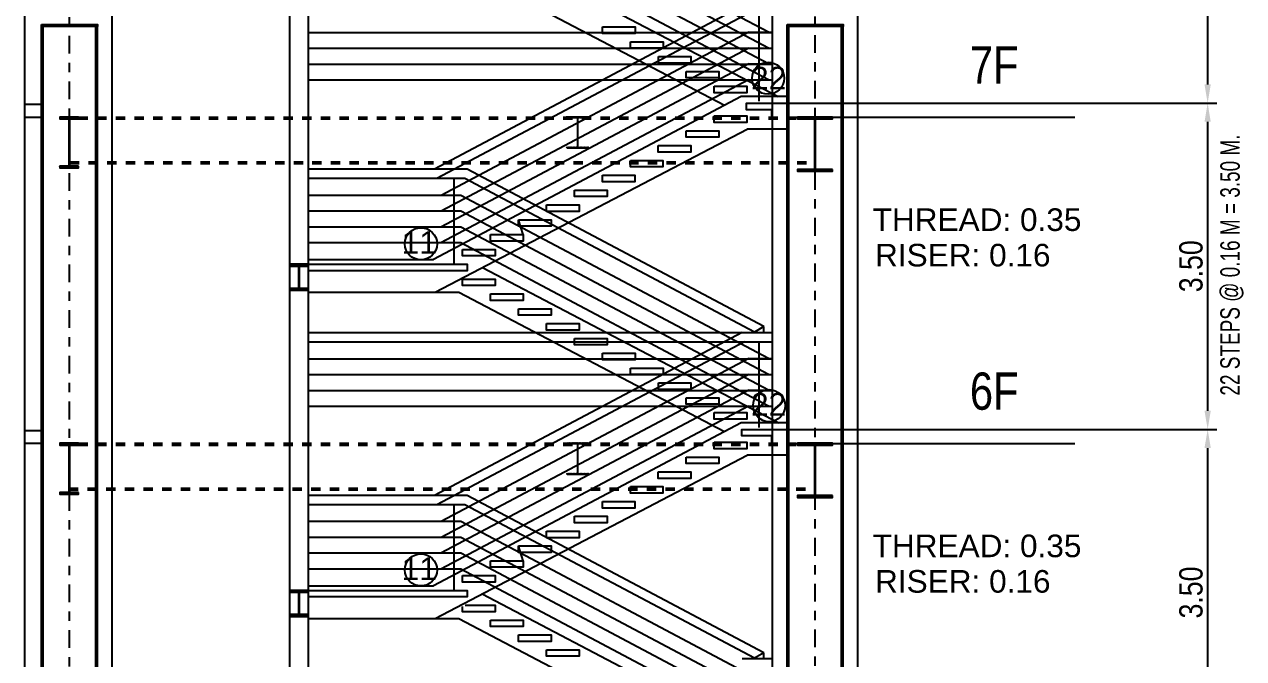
# Model space of a CAD drawing. Header units: millimetres. Extents: x 2148 to 2681, y 758 to 986.
# Drawn here: x 2503.75 to 2516.83, y 871.78 to 878.59 of the extents above; entities that cross this region are included whole.
import ezdxf

# ---------------------------------------------------------------- set-up
doc = ezdxf.new("R2010")
doc.units = ezdxf.units.MM
doc.linetypes.add('$0$HIDDEN', pattern=[0.375, 0.25, -0.125])
doc.linetypes.add('CENTER2', pattern=[28.575, 19.05, -3.175, 3.175, -3.175])
for name, color, linetype in [('0.2', 10, 'Continuous'), ('4CO', 4, 'Continuous'), ('D', 1, 'Continuous'), ('HATCH', 8, 'Continuous'), ('TLBLK', 7, 'Continuous')]:
    doc.layers.add(name, color=color, linetype=linetype)
doc.styles.add('ARIALNW', font='ARIALN.TTF')
doc.styles.get("Standard").update_dxf_attribs({"font": 'arial.ttf'})
doc.styles.add('SWISS', font='swissl.ttf')
doc.dimstyles.new('DIM 100', dxfattribs={"dimtxt": 0.2, "dimasz": 0.2, "dimexe": 0.1, "dimexo": 0, "dimgap": 0.05, "dimtad": 1, "dimzin": 0, "dimdsep": 46, "dimtxsty": 'ARIALNW', "dimcen": 0.09, "dimclrd": 6, "dimclre": 6, "dimclrt": 13, "dimadec": 0, "dimazin": 0, "dimtfac": 1, "dimtofl": 0, "dimtmove": 2, "dimatfit": 3, "dimfxl": 1, "dimtolj": 1, "dimtzin": 0, "dimarcsym": 0})

# ---------------------------------------------------------------- blocks, each defined once
blk = doc.blocks.new('*D2808')
at = {"color": 6, "lineweight": -2, "ltscale": 0.05, "transparency": 16777216}
for p, q in [((2515.015, 874.244), (2516.54, 874.244)), ((2516.44, 870.944), (2516.44, 874.044)), ((2515.015, 870.744), (2516.54, 870.744))]:
    blk.add_line(p, q, dxfattribs=at)
at = {"color": 6, "ltscale": 0.05, "transparency": 16777216}
for points in [[(2516.406, 874.044), (2516.473, 874.044), (2516.44, 874.244)], [(2516.406, 870.944), (2516.473, 870.944), (2516.44, 870.744)]]:
    blk.add_solid(points, dxfattribs=at)
at = {"layer": 'Defpoints', "color": 0, "ltscale": 0.05, "transparency": 16777216}
for p in [(2515.015, 874.244, 0), (2516.44, 874.244), (2515.015, 870.744, 0)]:
    blk.add_point(p, dxfattribs=at)
at = {"color": 13, "ltscale": 0.05, "transparency": 16777216, "insert": (2516.262, 872.494), "char_height": 0.25, "attachment_point": 5, "rotation": 90, "style": 'ARIALNW'}
blk.add_mtext('\\A1;3.50', dxfattribs=at)
blk = doc.blocks.new('*D2809')
at = {"color": 6, "lineweight": -2, "ltscale": 0.05, "transparency": 16777216}
for p, q in [((2515.015, 877.744), (2516.54, 877.744)), ((2516.44, 874.444), (2516.44, 877.544)), ((2515.015, 874.244), (2516.54, 874.244))]:
    blk.add_line(p, q, dxfattribs=at)
at = {"color": 6, "ltscale": 0.05, "transparency": 16777216}
for points in [[(2516.406, 877.544), (2516.473, 877.544), (2516.44, 877.744)], [(2516.406, 874.444), (2516.473, 874.444), (2516.44, 874.244)]]:
    blk.add_solid(points, dxfattribs=at)
at = {"layer": 'Defpoints', "color": 0, "ltscale": 0.05, "transparency": 16777216}
for p in [(2515.015, 877.744, 0), (2516.44, 877.744), (2515.015, 874.244, 0)]:
    blk.add_point(p, dxfattribs=at)
at = {"color": 13, "ltscale": 0.05, "transparency": 16777216, "insert": (2516.262, 875.994), "char_height": 0.25, "attachment_point": 5, "rotation": 90, "style": 'ARIALNW'}
blk.add_mtext('\\A1;3.50', dxfattribs=at)
blk = doc.blocks.new('*D2810')
at = {"color": 6, "lineweight": -2, "ltscale": 0.05, "transparency": 16777216}
for p, q in [((2515.015, 881.244), (2516.54, 881.244)), ((2516.44, 877.944), (2516.44, 881.044)), ((2515.015, 877.744), (2516.54, 877.744))]:
    blk.add_line(p, q, dxfattribs=at)
at = {"color": 6, "ltscale": 0.05, "transparency": 16777216}
for points in [[(2516.406, 881.044), (2516.473, 881.044), (2516.44, 881.244)], [(2516.406, 877.944), (2516.473, 877.944), (2516.44, 877.744)]]:
    blk.add_solid(points, dxfattribs=at)
at = {"layer": 'Defpoints', "color": 0, "ltscale": 0.05, "transparency": 16777216}
for p in [(2515.015, 881.244, 0), (2516.44, 881.244), (2515.015, 877.744, 0)]:
    blk.add_point(p, dxfattribs=at)
at = {"color": 13, "ltscale": 0.05, "transparency": 16777216, "insert": (2516.262, 879.494), "char_height": 0.25, "attachment_point": 5, "rotation": 90, "style": 'ARIALNW'}
blk.add_mtext('\\A1;3.50', dxfattribs=at)

msp = doc.modelspace()

# ---------------------------------------------------------------- hatches: boundary and pattern name
at = {"layer": 'HATCH', "ltscale": 0.5}
h = msp.add_hatch(dxfattribs=at)
h.set_pattern_fill('ANSI31', color=256, scale=0.018605, style=0)
h.set_pattern_definition([(45, (150865.017345, 5991.2887994), (-0.00164446852256, 0.00164446852256), [])])
edge = h.paths.add_edge_path()
edge.add_line((2504.3277581, 877.067447), (2504.2433774, 877.067447))
edge.add_arc((2504.2433774, 877.0747025), 0.0072555, 174.09726711, 269.99999997, ccw=False)
edge.add_line((2504.2361604, 877.0754486), (2504.2361604, 877.567901))
edge.add_arc((2504.2433774, 877.5686471), 0.0072555, 89.63455464, 185.90273283, ccw=False)
edge.add_line((2504.2434237, 877.5759024), (2504.3277581, 877.5759024))
edge.add_line((2504.3277581, 877.5759024), (2504.3277581, 877.5945075))
edge.add_line((2504.3277581, 877.5945075), (2504.1277581, 877.5945075))
edge.add_line((2504.1277581, 877.5945075), (2504.1277581, 877.5759024))
edge.add_line((2504.1277581, 877.5759024), (2504.217726, 877.5759024))
edge.add_arc((2504.2177723, 877.5686471), 0.0072555, -4.29209345, 90.36544517, ccw=False)
edge.add_line((2504.2250074, 877.5681041), (2504.2250074, 877.0752455))
edge.add_arc((2504.2177723, 877.0747025), 0.0072555, -89.99999978, 4.2920935, ccw=False)
edge.add_line((2504.2177723, 877.067447), (2504.1277581, 877.067447))
edge.add_line((2504.1277581, 877.067447), (2504.1277581, 877.048842))
edge.add_line((2504.1277581, 877.048842), (2504.3277581, 877.048842))
edge.add_line((2504.3277581, 877.048842), (2504.3277581, 877.067447))
h = msp.add_hatch(dxfattribs=at)
h.set_pattern_fill('ANSI31', color=256, scale=0.011907, style=0)
h.set_pattern_definition([(45, (97460.5884357, 4150.3638543), (-0.001052459854438, 0.001052459854438), [])])
edge = h.paths.add_edge_path()
edge.add_line((2509.8053905, 877.2720588), (2509.6930965, 877.2720588))
edge.add_arc((2509.6930965, 877.2767023), 0.0046435, 174.09726711, 270, ccw=False)
edge.add_line((2509.6884776, 877.2771798), (2509.6884776, 877.5824793))
edge.add_arc((2509.6930965, 877.5829569), 0.0046435, 89.63455476, 185.90273274, ccw=False)
edge.add_line((2509.6931261, 877.5876003), (2509.8053905, 877.5876003))
edge.add_line((2509.8053905, 877.5876003), (2509.8053905, 877.5995075))
edge.add_line((2509.8053905, 877.5995075), (2509.5647418, 877.5995075))
edge.add_line((2509.5647418, 877.5995075), (2509.5647418, 877.5876003))
edge.add_line((2509.5647418, 877.5876003), (2509.6766796, 877.5876003))
edge.add_arc((2509.6767092, 877.5829569), 0.0046435, -4.29209344, 90.36544489, ccw=False)
edge.add_line((2509.6813397, 877.5826093), (2509.6813397, 877.2770498))
edge.add_arc((2509.6767092, 877.2767023), 0.0046435, -89.99999964, 4.29209359, ccw=False)
edge.add_line((2509.6767092, 877.2720588), (2509.5647418, 877.2720588))
edge.add_line((2509.5647418, 877.2720588), (2509.5647418, 877.2601516))
edge.add_line((2509.5647418, 877.2601516), (2509.8053905, 877.2601516))
edge.add_line((2509.8053905, 877.2601516), (2509.8053905, 877.2720588))
h = msp.add_hatch(dxfattribs=at)
h.set_pattern_fill('ANSI31', color=256, scale=0.018605, style=0)
h.set_pattern_definition([(45, (150873.0159886, 5991.2887994), (-0.00164446852256, 0.00164446852256), [])])
edge = h.paths.add_edge_path()
edge.add_line((2512.4174804, 877.0328689), (2512.2420211, 877.0328689))
edge.add_arc((2512.2420211, 877.0401244), 0.0072555, 174.09726711, 269.99999997, ccw=False)
edge.add_line((2512.2348041, 877.0408706), (2512.2348041, 877.567901))
edge.add_arc((2512.2420211, 877.5686471), 0.0072555, 89.63455464, 185.90273283, ccw=False)
edge.add_line((2512.2420673, 877.5759024), (2512.4174804, 877.5759024))
edge.add_line((2512.4174804, 877.5759024), (2512.4174804, 877.5945075))
edge.add_line((2512.4174804, 877.5945075), (2512.0414669, 877.5945075))
edge.add_line((2512.0414669, 877.5945075), (2512.0414669, 877.5759024))
edge.add_line((2512.0414669, 877.5759024), (2512.2163696, 877.5759024))
edge.add_arc((2512.2164159, 877.5686471), 0.0072555, -4.29209345, 90.36544517, ccw=False)
edge.add_line((2512.223651, 877.5681041), (2512.223651, 877.0406674))
edge.add_arc((2512.2164159, 877.0401244), 0.0072555, -89.99999978, 4.2920935, ccw=False)
edge.add_line((2512.2164159, 877.0328689), (2512.0414669, 877.0328689))
edge.add_line((2512.0414669, 877.0328689), (2512.0414669, 877.0142639))
edge.add_line((2512.0414669, 877.0142639), (2512.4174804, 877.0142639))
edge.add_line((2512.4174804, 877.0142639), (2512.4174804, 877.0328689))
h = msp.add_hatch(dxfattribs=at)
h.set_pattern_fill('ANSI31', color=256, scale=0.018605, style=0)
h.set_pattern_definition([(45, (160478.5269366, 5222.5290563), (-0.00164446852256, 0.00164446852256), [])])
h.paths.add_polyline_path([(2506.595431, 876.0156536), (2506.595431, 875.9958559), (2506.684538, 875.9958559, -0.438228156), (2506.6883725, 875.9917491), (2506.6883725, 875.760322, -0.4363286699), (2506.6845624, 875.7562152), (2506.595431, 875.7562152), (2506.595431, 875.7364175), (2506.7934467, 875.7364175), (2506.7934467, 875.7562152), (2506.7040465, 875.7562152, -0.4447202519), (2506.7002459, 875.760429), (2506.7002459, 875.9916421, -0.4466315263), (2506.7040709, 875.9958559), (2506.7934467, 875.9958559), (2506.7934467, 876.0156536)])
h = msp.add_hatch(dxfattribs=at)
h.set_pattern_fill('ANSI31', color=256, scale=0.018605, style=0)
h.set_pattern_definition([(45, (150865.017345, 5987.7887994), (-0.00164446852256, 0.00164446852256), [])])
edge = h.paths.add_edge_path()
edge.add_line((2504.3277581, 873.567447), (2504.2433774, 873.567447))
edge.add_arc((2504.2433774, 873.5747025), 0.0072555, 174.09726711, 269.99999997, ccw=False)
edge.add_line((2504.2361604, 873.5754486), (2504.2361604, 874.067901))
edge.add_arc((2504.2433774, 874.0686471), 0.0072555, 89.63455464, 185.90273283, ccw=False)
edge.add_line((2504.2434237, 874.0759024), (2504.3277581, 874.0759024))
edge.add_line((2504.3277581, 874.0759024), (2504.3277581, 874.0945075))
edge.add_line((2504.3277581, 874.0945075), (2504.1277581, 874.0945075))
edge.add_line((2504.1277581, 874.0945075), (2504.1277581, 874.0759024))
edge.add_line((2504.1277581, 874.0759024), (2504.217726, 874.0759024))
edge.add_arc((2504.2177723, 874.0686471), 0.0072555, -4.29209345, 90.36544517, ccw=False)
edge.add_line((2504.2250074, 874.0681041), (2504.2250074, 873.5752455))
edge.add_arc((2504.2177723, 873.5747025), 0.0072555, -89.99999978, 4.2920935, ccw=False)
edge.add_line((2504.2177723, 873.567447), (2504.1277581, 873.567447))
edge.add_line((2504.1277581, 873.567447), (2504.1277581, 873.548842))
edge.add_line((2504.1277581, 873.548842), (2504.3277581, 873.548842))
edge.add_line((2504.3277581, 873.548842), (2504.3277581, 873.567447))
h = msp.add_hatch(dxfattribs=at)
h.set_pattern_fill('ANSI31', color=256, scale=0.011907, style=0)
h.set_pattern_definition([(45, (97460.5884357, 4146.8638543), (-0.001052459854438, 0.001052459854438), [])])
edge = h.paths.add_edge_path()
edge.add_line((2509.8053905, 873.7720588), (2509.6930965, 873.7720588))
edge.add_arc((2509.6930965, 873.7767023), 0.0046435, 174.09726711, 270, ccw=False)
edge.add_line((2509.6884776, 873.7771798), (2509.6884776, 874.0824793))
edge.add_arc((2509.6930965, 874.0829569), 0.0046435, 89.63455476, 185.90273274, ccw=False)
edge.add_line((2509.6931261, 874.0876003), (2509.8053905, 874.0876003))
edge.add_line((2509.8053905, 874.0876003), (2509.8053905, 874.0995075))
edge.add_line((2509.8053905, 874.0995075), (2509.5647418, 874.0995075))
edge.add_line((2509.5647418, 874.0995075), (2509.5647418, 874.0876003))
edge.add_line((2509.5647418, 874.0876003), (2509.6766796, 874.0876003))
edge.add_arc((2509.6767092, 874.0829569), 0.0046435, -4.29209344, 90.36544489, ccw=False)
edge.add_line((2509.6813397, 874.0826093), (2509.6813397, 873.7770498))
edge.add_arc((2509.6767092, 873.7767023), 0.0046435, -89.99999964, 4.29209359, ccw=False)
edge.add_line((2509.6767092, 873.7720588), (2509.5647418, 873.7720588))
edge.add_line((2509.5647418, 873.7720588), (2509.5647418, 873.7601516))
edge.add_line((2509.5647418, 873.7601516), (2509.8053905, 873.7601516))
edge.add_line((2509.8053905, 873.7601516), (2509.8053905, 873.7720588))
h = msp.add_hatch(dxfattribs=at)
h.set_pattern_fill('ANSI31', color=256, scale=0.018605, style=0)
h.set_pattern_definition([(45, (150873.0159886, 5987.7887994), (-0.00164446852256, 0.00164446852256), [])])
edge = h.paths.add_edge_path()
edge.add_line((2512.4174804, 873.5328689), (2512.2420211, 873.5328689))
edge.add_arc((2512.2420211, 873.5401244), 0.0072555, 174.09726711, 269.99999997, ccw=False)
edge.add_line((2512.2348041, 873.5408706), (2512.2348041, 874.067901))
edge.add_arc((2512.2420211, 874.0686471), 0.0072555, 89.63455464, 185.90273283, ccw=False)
edge.add_line((2512.2420673, 874.0759024), (2512.4174804, 874.0759024))
edge.add_line((2512.4174804, 874.0759024), (2512.4174804, 874.0945075))
edge.add_line((2512.4174804, 874.0945075), (2512.0414669, 874.0945075))
edge.add_line((2512.0414669, 874.0945075), (2512.0414669, 874.0759024))
edge.add_line((2512.0414669, 874.0759024), (2512.2163696, 874.0759024))
edge.add_arc((2512.2164159, 874.0686471), 0.0072555, -4.29209345, 90.36544517, ccw=False)
edge.add_line((2512.223651, 874.0681041), (2512.223651, 873.5406674))
edge.add_arc((2512.2164159, 873.5401244), 0.0072555, -89.99999978, 4.2920935, ccw=False)
edge.add_line((2512.2164159, 873.5328689), (2512.0414669, 873.5328689))
edge.add_line((2512.0414669, 873.5328689), (2512.0414669, 873.5142639))
edge.add_line((2512.0414669, 873.5142639), (2512.4174804, 873.5142639))
edge.add_line((2512.4174804, 873.5142639), (2512.4174804, 873.5328689))
h = msp.add_hatch(dxfattribs=at)
h.set_pattern_fill('ANSI31', color=256, scale=0.018605, style=0)
h.set_pattern_definition([(45, (160478.5269366, 5219.0290563), (-0.00164446852256, 0.00164446852256), [])])
h.paths.add_polyline_path([(2506.595431, 872.5156536), (2506.595431, 872.4958559), (2506.684538, 872.4958559, -0.438228156), (2506.6883725, 872.4917491), (2506.6883725, 872.260322, -0.4363286699), (2506.6845624, 872.2562152), (2506.595431, 872.2562152), (2506.595431, 872.2364175), (2506.7934467, 872.2364175), (2506.7934467, 872.2562152), (2506.7040465, 872.2562152, -0.4447202519), (2506.7002459, 872.260429), (2506.7002459, 872.4916421, -0.4466315263), (2506.7040709, 872.4958559), (2506.7934467, 872.4958559), (2506.7934467, 872.5156536)])

# ---------------------------------------------------------------- linework, layer by layer
at = {"ltscale": 0.05}
for p, q in [((2506.5944343, 853.0995075, 0), (2506.5944343, 900.104652, 0.0000001)), ((2506.7944434, 853.0995075), (2506.7944434, 900.104652, 0.0000001)), ((2511.7639669, 877.5936536, 0.0000001), (2511.7639669, 877.6736536, 0.0000001)), ((2511.7639669, 877.5936536, 0.0000001), (2511.7639669, 877.6736536, 0.0000001)), ((2511.9307046, 877.7436536, 0), (2515.015405, 877.7436536, 0.0000001)), ((2511.9307046, 877.5936536, 0), (2515.015405, 877.5936536, 0.0000001)), ((2511.9307046, 875.184373, 0), (2511.9307046, 875.284373, 0)), ((2511.9307046, 875.184373, 0), (2511.9307046, 874.2656536, 0)), ((2511.7639669, 874.0936536, 0.0000001), (2511.7639669, 874.1736536, 0.0000001)), ((2511.7639669, 874.0936536, 0.0000001), (2511.7639669, 874.1736536, 0.0000001)), ((2511.9307046, 874.2436536, 0), (2515.015405, 874.2436536, 0.0000001)), ((2511.9307046, 874.0936536, 0), (2515.015405, 874.0936536, 0.0000001))]:
    msp.add_line(p, q, dxfattribs=at)
at = {"ltscale": 0.5}
for p, q in [((2511.7281392, 878.504373, 0), (2508.4286984, 880.2540765, 0)), ((2511.7281392, 878.334373, 0), (2508.4286984, 880.0840765, 0)), ((2511.7289441, 878.164373, 0), (2508.4295033, 879.9140765, 0)), ((2511.7293466, 877.994373, 0), (2508.4299058, 879.7440765, 0)), ((2511.4477879, 878.784373, 0), (2508.1472287, 877.0340765, 0)), ((2511.4726625, 878.684373, 0), (2508.1721032, 876.9340765, 0)), ((2511.6255606, 878.6856536, 0), (2511.6255606, 877.7656536, 0)), ((2506.7944434, 878.502373, -0.0000008), (2511.772932, 878.502373, 0.0000001)), ((2511.5174366, 878.504373, 0), (2508.2168774, 876.7540765, 0)), ((2511.5174366, 878.504373, 0), (2511.772932, 878.504373, 0)), ((2506.7944434, 878.332373, -0.0000008), (2511.772932, 878.332373, 0.0000001)), ((2511.5170342, 878.334373, 0), (2508.216475, 876.5840765, 0)), ((2511.5174366, 878.334373, 0), (2511.772932, 878.334373, 0)), ((2506.7944434, 878.162373, -0.0000008), (2511.772932, 878.162373, 0.0000001)), ((2511.5166317, 878.164373, 0), (2508.2160725, 876.4140765, 0)), ((2511.5174366, 878.164373, 0), (2511.772932, 878.164373, 0)), ((2506.7944434, 877.992373, -0.0000008), (2511.772932, 877.992373, 0.0000001)), ((2511.5162292, 877.994373, 0), (2508.21567, 876.2440765, 0)), ((2511.5174366, 877.994373, 0), (2511.772932, 877.994373, 0)), ((2511.1477879, 877.6065627, 0), (2511.4977879, 877.6065627, 0)), ((2511.1477879, 877.6065627, 0), (2511.4977879, 877.6065627, 0)), ((2511.1477879, 877.6065627, 0), (2511.4977879, 877.6065627, 0)), ((2511.1477879, 877.6065627, 0), (2511.4977879, 877.6065627, 0)), ((2511.1477879, 877.6065627, 0), (2511.4977879, 877.6065627, 0)), ((2511.1477879, 877.6065627, 0), (2511.4977879, 877.6065627, 0)), ((2510.8472287, 877.4474718, 0), (2511.1972287, 877.4474718, 0)), ((2510.8472287, 877.4474718, 0), (2511.1972287, 877.4474718, 0)), ((2510.5477879, 877.2883809, 0), (2510.8977879, 877.2883809, 0)), ((2510.5477879, 877.2883809, 0), (2510.8977879, 877.2883809, 0)), ((2508.4983471, 877.0340765, 0), (2506.7944434, 877.0340765, 0)), ((2508.4983471, 877.0340765, 0), (2508.4106747, 877.0340765, 0)), ((2511.6777879, 875.3480094, 0), (2508.4983471, 877.0340765, 0)), ((2510.2477879, 877.12929, 0), (2510.5977879, 877.12929, 0)), ((2510.2477879, 877.12929, 0), (2510.5977879, 877.12929, 0)), ((2508.4734726, 876.9340765, 0), (2506.7944434, 876.9340765, 0)), ((2508.3550048, 876.9340765, 0), (2508.3550048, 876.0156536)), ((2511.5777879, 875.2878487, 0), (2508.4734726, 876.9340765, 0)), ((2509.9477879, 876.9701991, 0), (2510.2977879, 876.9701991, 0)), ((2509.9477879, 876.9701991, 0), (2510.2977879, 876.9701991, 0)), ((2508.4286984, 876.7540765, 0), (2506.7944434, 876.7540765, 0)), ((2511.7281392, 875.004373, 0), (2508.4286984, 876.7540765, 0)), ((2509.6477879, 876.8111082, 0), (2509.9977879, 876.8111082, 0)), ((2509.6477879, 876.8111082, 0), (2509.9977879, 876.8111082, 0)), ((2509.6477879, 876.8111082, 0), (2509.9977879, 876.8111082, 0)), ((2509.6477879, 876.8111082, 0), (2509.9977879, 876.8111082, 0)), ((2509.6477879, 876.8111082, 0), (2509.9977879, 876.8111082, 0)), ((2509.6477879, 876.8111082, 0), (2509.9977879, 876.8111082, 0)), ((2509.3477879, 876.6520173, 0), (2509.6977879, 876.6520173, 0)), ((2509.3477879, 876.6520173, 0), (2509.6977879, 876.6520173, 0)), ((2508.4286984, 876.5840765, 0), (2506.7944434, 876.5840765, 0)), ((2511.7281392, 874.834373, 0), (2508.4286984, 876.5840765, 0)), ((2509.0477879, 876.4929264, 0), (2509.3977879, 876.4929264, 0)), ((2509.0977879, 876.3338354, 0), (2509.0477879, 876.4929264, 0)), ((2509.0977879, 876.3338354, 0), (2509.0477879, 876.4929264, 0)), ((2509.0977879, 876.3338354, 0), (2509.0477879, 876.4929264, 0)), ((2509.0977879, 876.3338354, 0), (2509.0477879, 876.4929264, 0)), ((2509.0477879, 876.4929264, 0), (2509.3977879, 876.4929264, 0)), ((2509.0977879, 876.3338354, 0), (2509.0477879, 876.4929264, 0)), ((2509.0977879, 876.3338354, 0), (2509.0477879, 876.4929264, 0)), ((2509.0977879, 876.3338354, 0), (2509.0477879, 876.4929264, 0)), ((2508.4286984, 876.4140765, 0), (2506.7944434, 876.4140765, 0)), ((2511.7289441, 874.664373, 0), (2508.4295033, 876.4140765, 0)), ((2508.4299058, 876.2440765, 0), (2506.7944434, 876.2440765, 0)), ((2511.7293466, 874.494373, 0), (2508.4299058, 876.2440765, 0)), ((2508.7477879, 876.3338354, 0), (2509.0977879, 876.3338354, 0)), ((2508.7477879, 876.3338354, 0), (2509.0977879, 876.3338354, 0)), ((2508.4483471, 876.1747445, 0), (2508.7977879, 876.1747445, 0)), ((2508.4483471, 876.1747445, 0), (2508.7977879, 876.1747445, 0)), ((2511.6777879, 875.3480094, 0), (2511.5777879, 875.2878487, 0)), ((2511.6777879, 875.2856536, 0), (2511.6777879, 875.3480094, 0)), ((2506.7944434, 875.282373, -0.0000007), (2511.772932, 875.282373, 0.0000001)), ((2506.7944434, 875.182373, -0.0000007), (2511.772932, 875.182373, 0.0000001)), ((2511.4477879, 875.284373, 0), (2508.1472287, 873.5340765, 0)), ((2511.4726625, 875.184373, 0), (2508.1721032, 873.4340765, 0)), ((2511.4477879, 875.284373, 0), (2511.772932, 875.284373, 0)), ((2511.4477879, 875.284373, 0), (2511.772932, 875.284373, 0)), ((2511.4726625, 875.184373, 0), (2511.772932, 875.184373, 0)), ((2511.6255606, 875.1856536, 0), (2511.6255606, 874.2656536, 0)), ((2506.7944434, 875.002373, -0.0000008), (2511.772932, 875.002373, 0.0000001)), ((2511.5174366, 875.004373, 0), (2508.2168774, 873.2540765, 0)), ((2511.5174366, 875.004373, 0), (2511.772932, 875.004373, 0)), ((2506.7944434, 874.832373, -0.0000008), (2511.772932, 874.832373, 0.0000001)), ((2511.5170342, 874.834373, 0), (2508.216475, 873.0840765, 0)), ((2511.5174366, 874.834373, 0), (2511.772932, 874.834373, 0)), ((2506.7944434, 874.662373, -0.0000008), (2511.772932, 874.662373, 0.0000001)), ((2511.5166317, 874.664373, 0), (2508.2160725, 872.9140765, 0)), ((2511.5174366, 874.664373, 0), (2511.772932, 874.664373, 0)), ((2506.7944434, 874.492373, -0.0000008), (2511.772932, 874.492373, 0.0000001)), ((2511.5162292, 874.494373, 0), (2508.21567, 872.7440765, 0)), ((2511.5174366, 874.494373, 0), (2511.772932, 874.494373, 0)), ((2511.1477879, 874.1065627, 0), (2511.4977879, 874.1065627, 0)), ((2511.1477879, 874.1065627, 0), (2511.4977879, 874.1065627, 0)), ((2511.1477879, 874.1065627, 0), (2511.4977879, 874.1065627, 0)), ((2511.1477879, 874.1065627, 0), (2511.4977879, 874.1065627, 0)), ((2511.1477879, 874.1065627, 0), (2511.4977879, 874.1065627, 0)), ((2511.1477879, 874.1065627, 0), (2511.4977879, 874.1065627, 0)), ((2510.8472287, 873.9474718, 0), (2511.1972287, 873.9474718, 0)), ((2510.8472287, 873.9474718, 0), (2511.1972287, 873.9474718, 0)), ((2510.5477879, 873.7883809, 0), (2510.8977879, 873.7883809, 0)), ((2510.5477879, 873.7883809, 0), (2510.8977879, 873.7883809, 0)), ((2510.2477879, 873.62929, 0), (2510.5977879, 873.62929, 0)), ((2510.2477879, 873.62929, 0), (2510.5977879, 873.62929, 0)), ((2508.4983471, 873.5340765, 0), (2506.7944434, 873.5340765, 0)), ((2511.6777879, 871.8480094, 0), (2508.4983471, 873.5340765, 0)), ((2508.4734726, 873.4340765, 0), (2506.7944434, 873.4340765, 0)), ((2508.3550048, 873.4340765, 0), (2508.3550048, 872.5156536)), ((2511.5777879, 871.7878487, 0), (2508.4734726, 873.4340765, 0)), ((2509.9477879, 873.4701991, 0), (2510.2977879, 873.4701991, 0)), ((2509.9477879, 873.4701991, 0), (2510.2977879, 873.4701991, 0)), ((2508.4286984, 873.2540765, 0), (2506.7944434, 873.2540765, 0)), ((2511.7281392, 871.504373, 0), (2508.4286984, 873.2540765, 0)), ((2509.6477879, 873.3111082, 0), (2509.9977879, 873.3111082, 0)), ((2509.6477879, 873.3111082, 0), (2509.9977879, 873.3111082, 0)), ((2509.6477879, 873.3111082, 0), (2509.9977879, 873.3111082, 0)), ((2509.6477879, 873.3111082, 0), (2509.9977879, 873.3111082, 0)), ((2509.6477879, 873.3111082, 0), (2509.9977879, 873.3111082, 0)), ((2509.6477879, 873.3111082, 0), (2509.9977879, 873.3111082, 0)), ((2509.3477879, 873.1520173, 0), (2509.6977879, 873.1520173, 0)), ((2509.3477879, 873.1520173, 0), (2509.6977879, 873.1520173, 0)), ((2508.4286984, 873.0840765, 0), (2506.7944434, 873.0840765, 0)), ((2511.7281392, 871.334373, 0), (2508.4286984, 873.0840765, 0)), ((2509.0477879, 872.9929264, 0), (2509.3977879, 872.9929264, 0)), ((2509.0977879, 872.8338354, 0), (2509.0477879, 872.9929264, 0)), ((2509.0977879, 872.8338354, 0), (2509.0477879, 872.9929264, 0)), ((2509.0977879, 872.8338354, 0), (2509.0477879, 872.9929264, 0)), ((2509.0977879, 872.8338354, 0), (2509.0477879, 872.9929264, 0)), ((2509.0477879, 872.9929264, 0), (2509.3977879, 872.9929264, 0)), ((2509.0977879, 872.8338354, 0), (2509.0477879, 872.9929264, 0)), ((2509.0977879, 872.8338354, 0), (2509.0477879, 872.9929264, 0)), ((2509.0977879, 872.8338354, 0), (2509.0477879, 872.9929264, 0)), ((2508.4286984, 872.9140765, 0), (2506.7944434, 872.9140765, 0)), ((2511.7289441, 871.164373, 0), (2508.4295033, 872.9140765, 0)), ((2508.7477879, 872.8338354, 0), (2509.0977879, 872.8338354, 0)), ((2508.7477879, 872.8338354, 0), (2509.0977879, 872.8338354, 0)), ((2508.4299058, 872.7440765, 0), (2506.7944434, 872.7440765, 0)), ((2511.7293466, 870.994373, 0), (2508.4299058, 872.7440765, 0)), ((2508.4483471, 872.6747445, 0), (2508.7977879, 872.6747445, 0)), ((2508.4483471, 872.6747445, 0), (2508.7977879, 872.6747445, 0)), ((2511.4477879, 871.784373, 0), (2511.772932, 871.784373, 0)), ((2511.4477879, 871.784373, 0), (2511.772932, 871.784373, 0)), ((2511.6777879, 871.8480094, 0), (2511.5777879, 871.7878487, 0)), ((2511.6777879, 871.7856536, 0), (2511.6777879, 871.8480094, 0))]:
    msp.add_line(p, q, dxfattribs=at)
at = {"color": 2}
for p, q in [((2503.7475539, 877.7315806, 0), (2503.9302097, 877.7315806, 0)), ((2503.7475539, 877.7315806, 0), (2503.9302097, 877.7315806, 0)), ((2503.7475539, 877.5945075, 0), (2503.9302097, 877.5945075, 0)), ((2503.7475539, 877.5945075, 0), (2503.9302097, 877.5945075, 0)), ((2503.7475539, 874.2315806, 0), (2503.9302097, 874.2315806, 0)), ((2503.7475539, 874.2315806, 0), (2503.9302097, 874.2315806, 0)), ((2503.7475539, 874.0945075, 0), (2503.9302097, 874.0945075, 0)), ((2503.7475539, 874.0945075, 0), (2503.9302097, 874.0945075, 0))]:
    msp.add_line(p, q, dxfattribs=at)
at = {"linetype": '$0$HIDDEN', "ltscale": 0.3}
for p, q in [((2504.3277581, 877.5945075, 0), (2512.223651, 877.5945075, 0)), ((2504.3277581, 877.5759024, 0), (2512.223651, 877.5759024, 0)), ((2504.2361604, 877.1135572, 0), (2512.223651, 877.1135572, 0)), ((2504.2361604, 877.0949521, 0), (2512.223651, 877.0949521, 0)), ((2504.3277581, 874.0945075, 0), (2512.223651, 874.0945075, 0)), ((2504.3277581, 874.0759024, 0), (2512.223651, 874.0759024, 0)), ((2504.2250074, 873.6135572, 0), (2512.223651, 873.6135572, 0)), ((2504.2250074, 873.5949521, 0), (2512.223651, 873.5949521, 0))]:
    msp.add_line(p, q, dxfattribs=at)
at = {"ltscale": 0.05, "elevation": 0}
for points in [[(2503.9302097, 878.5889783), (2504.5332257, 878.5889783), (2504.5332257, 878.5663462), (2503.9302097, 878.5663462)], [(2511.9282306, 878.5889783), (2512.5312466, 878.5889783), (2512.5312466, 878.5663462), (2511.9282306, 878.5663462)], [(2509.9477879, 878.5611082), (2510.2977879, 878.5611082), (2510.2977879, 878.4911082), (2509.9477879, 878.4911082)], [(2510.2477879, 878.4020173), (2510.5977879, 878.4020173), (2510.5977879, 878.3320173), (2510.2477879, 878.3320173)], [(2510.5477879, 878.2429264), (2510.8977879, 878.2429264), (2510.8977879, 878.1729264), (2510.5477879, 878.1729264)], [(2510.8477879, 878.0838354), (2511.1977879, 878.0838354), (2511.1977879, 878.0138354), (2510.8477879, 878.0138354)], [(2511.1477879, 877.9247445), (2511.4977879, 877.9247445), (2511.4977879, 877.8547445), (2511.1477879, 877.8547445)], [(2511.1472287, 877.6065627), (2511.4972287, 877.6065627), (2511.4972287, 877.5365627), (2511.1472287, 877.5365627)], [(2510.8466695, 877.4474718), (2511.1966695, 877.4474718), (2511.1966695, 877.3774718), (2510.8466695, 877.3774718)], [(2510.5472287, 877.2883809), (2510.8972287, 877.2883809), (2510.8972287, 877.2183809), (2510.5472287, 877.2183809)], [(2510.2472287, 877.12929), (2510.5972287, 877.12929), (2510.5972287, 877.05929), (2510.2472287, 877.05929)], [(2509.9472287, 876.9701991), (2510.2972287, 876.9701991), (2510.2972287, 876.9001991), (2509.9472287, 876.9001991)], [(2509.6472287, 876.8111082), (2509.9972287, 876.8111082), (2509.9972287, 876.7411082), (2509.6472287, 876.7411082)], [(2509.3472287, 876.6520173), (2509.6972287, 876.6520173), (2509.6972287, 876.5820173), (2509.3472287, 876.5820173)], [(2509.0472287, 876.4929264), (2509.3972287, 876.4929264), (2509.3972287, 876.4229264), (2509.0472287, 876.4229264)], [(2508.7472287, 876.3338354), (2509.0972287, 876.3338354), (2509.0972287, 876.2638354), (2508.7472287, 876.2638354)], [(2508.4477879, 876.1747445), (2508.7977879, 876.1747445), (2508.7977879, 876.1047445), (2508.4477879, 876.1047445)], [(2508.7477879, 875.6974718), (2509.0977879, 875.6974718), (2509.0977879, 875.6274718), (2508.7477879, 875.6274718)], [(2509.0477879, 875.5383809), (2509.3977879, 875.5383809), (2509.3977879, 875.4683809), (2509.0477879, 875.4683809)], [(2509.3477879, 875.37929), (2509.6977879, 875.37929), (2509.6977879, 875.30929), (2509.3477879, 875.30929)], [(2509.6477879, 875.2201991), (2509.9977879, 875.2201991), (2509.9977879, 875.1501991), (2509.6477879, 875.1501991)], [(2509.9477879, 875.0611082), (2510.2977879, 875.0611082), (2510.2977879, 874.9911082), (2509.9477879, 874.9911082)], [(2510.2477879, 874.9020173), (2510.5977879, 874.9020173), (2510.5977879, 874.8320173), (2510.2477879, 874.8320173)], [(2510.5477879, 874.7429264), (2510.8977879, 874.7429264), (2510.8977879, 874.6729264), (2510.5477879, 874.6729264)], [(2510.8477879, 874.5838354), (2511.1977879, 874.5838354), (2511.1977879, 874.5138354), (2510.8477879, 874.5138354)], [(2511.1477879, 874.4247445), (2511.4977879, 874.4247445), (2511.4977879, 874.3547445), (2511.1477879, 874.3547445)], [(2511.1472287, 874.1065627), (2511.4972287, 874.1065627), (2511.4972287, 874.0365627), (2511.1472287, 874.0365627)], [(2510.8466695, 873.9474718), (2511.1966695, 873.9474718), (2511.1966695, 873.8774718), (2510.8466695, 873.8774718)], [(2510.5472287, 873.7883809), (2510.8972287, 873.7883809), (2510.8972287, 873.7183809), (2510.5472287, 873.7183809)], [(2510.2472287, 873.62929), (2510.5972287, 873.62929), (2510.5972287, 873.55929), (2510.2472287, 873.55929)], [(2509.9472287, 873.4701991), (2510.2972287, 873.4701991), (2510.2972287, 873.4001991), (2509.9472287, 873.4001991)], [(2509.6472287, 873.3111082), (2509.9972287, 873.3111082), (2509.9972287, 873.2411082), (2509.6472287, 873.2411082)], [(2509.3472287, 873.1520173), (2509.6972287, 873.1520173), (2509.6972287, 873.0820173), (2509.3472287, 873.0820173)], [(2509.0472287, 872.9929264), (2509.3972287, 872.9929264), (2509.3972287, 872.9229264), (2509.0472287, 872.9229264)], [(2508.7472287, 872.8338354), (2509.0972287, 872.8338354), (2509.0972287, 872.7638354), (2508.7472287, 872.7638354)], [(2508.4477879, 872.6747445), (2508.7977879, 872.6747445), (2508.7977879, 872.6047445), (2508.4477879, 872.6047445)], [(2508.7477879, 872.1974718), (2509.0977879, 872.1974718), (2509.0977879, 872.1274718), (2508.7477879, 872.1274718)], [(2509.0477879, 872.0383809), (2509.3977879, 872.0383809), (2509.3977879, 871.9683809), (2509.0477879, 871.9683809)], [(2509.3477879, 871.87929), (2509.6977879, 871.87929), (2509.6977879, 871.80929), (2509.3477879, 871.80929)]]:
    msp.add_lwpolyline(points, close=True, dxfattribs=at)
for points in [[(2511.7639669, 877.6736536), (2511.4944488, 877.6736536), (2511.4944488, 877.7436536), (2511.9307046, 877.7436536)], [(2506.7944434, 876.0156536), (2508.4983471, 876.0156536), (2508.4983471, 875.9456536), (2506.7944434, 875.9456536)], [(2508.4477879, 875.8565627), (2508.7977879, 875.8565627), (2508.7977879, 875.7865627), (2508.4477879, 875.7865627), (2508.4477879, 875.8565627)], [(2511.7639669, 874.1736536), (2511.4444488, 874.1736536), (2511.4444488, 874.2436536), (2511.9282306, 874.2436536)], [(2506.7944434, 872.5156536), (2508.4983471, 872.5156536), (2508.4983471, 872.4456536), (2506.7944434, 872.4456536)], [(2508.474637, 872.3565627), (2508.7977879, 872.3565627), (2508.7977879, 872.2865627), (2508.4477879, 872.2865627), (2508.4477879, 872.3425167)]]:
    msp.add_lwpolyline(points, dxfattribs=at)
at = {"layer": '0.2', "ltscale": 0.5}
for centre in [(2511.7248126, 878.0106956, -0.0000002), (2508.0014431, 876.2352071, 0), (2511.7352377, 874.4985463, -0.0000001), (2508.0014431, 872.7358968, 0)]:
    msp.add_circle(centre, 0.172101, dxfattribs=at)
at = {"layer": '4CO', "ltscale": 0.5}
for p, q in [((2508.6580833, 879.4786898, 0), (2511.8316817, 877.8156536, 0)), ((2508.4067235, 879.2156536, 0), (2511.2579215, 877.7215624, 0)), ((2511.4353506, 877.8156536, 0), (2508.1353506, 876.0656536, 0)), ((2511.9282306, 877.8156536, 0), (2511.4353506, 877.8156536, 0)), ((2508.1552888, 875.7156536, 0), (2511.5004198, 877.4656536, 0)), ((2511.9282306, 877.4656536, 0), (2511.5004198, 877.4656536, 0)), ((2506.7944434, 876.0656536, 0), (2508.1353506, 876.0656536, 0)), ((2508.6630348, 875.9812801, 0), (2511.8415763, 874.3156536, 0)), ((2506.7944434, 875.7156536, 0), (2508.4067235, 875.7156536, 0)), ((2508.4067235, 875.7156536, 0), (2511.2579215, 874.2215624, 0)), ((2511.4353506, 874.3156536, 0), (2508.1353506, 872.5656536, 0)), ((2511.9282306, 874.3156536, 0), (2511.4353506, 874.3156536, 0)), ((2511.9307046, 874.3156536, 0), (2511.9307046, 874.2656536, 0)), ((2511.9307046, 874.3156536, 0), (2511.9307046, 874.2656536, 0)), ((2508.1552888, 872.2156536, 0), (2511.5004198, 873.9656536, 0)), ((2511.9282306, 873.9656536, 0), (2511.5004198, 873.9656536, 0)), ((2506.7944434, 872.5656536, 0), (2508.1353506, 872.5656536, 0)), ((2508.658455, 872.4788842, 0), (2511.8324244, 870.8156536, 0)), ((2506.7944434, 872.2156536, 0), (2508.4067235, 872.2156536, 0)), ((2508.4067235, 872.2156536, 0), (2511.2579215, 870.7215624, 0))]:
    msp.add_line(p, q, dxfattribs=at)
at = {"layer": 'D', "color": 3, "ltscale": 0.5}
for p, q in [((2503.9302097, 854.2495075, 0), (2503.9302097, 878.5889783, 0)), ((2503.9502097, 854.2495075, 0), (2503.9502097, 878.5889783, 0)), ((2504.5132257, 854.2495075, 0), (2504.5132257, 878.5889783, 0)), ((2504.5332257, 854.2495075, 0), (2504.5332257, 878.5889783, 0)), ((2511.9282306, 854.2495075, 0), (2511.9282306, 878.5889783, 0)), ((2511.9482306, 854.2495075, 0), (2511.9482306, 878.5889783, 0)), ((2512.5112466, 854.2495075, 0), (2512.5112466, 878.5889783, 0)), ((2512.5312466, 854.2495075, 0), (2512.5312466, 878.5889783, 0))]:
    msp.add_line(p, q, dxfattribs=at)
for points, elevation in [([(2504.3277581, 877.067447), (2504.2433774, 877.067447, -0.4447202436), (2504.2361604, 877.0754486), (2504.2361604, 877.567901, -0.4466315217), (2504.2434237, 877.5759024), (2504.3277581, 877.5759024), (2504.3277581, 877.5945075), (2504.1277581, 877.5945075), (2504.1277581, 877.5759024), (2504.217726, 877.5759024, -0.4382281274), (2504.2250074, 877.5681041), (2504.2250074, 877.0752455, -0.4363286722), (2504.2177723, 877.067447), (2504.1277581, 877.067447), (2504.1277581, 877.048842), (2504.3277581, 877.048842)], 0), ([(2512.4174804, 877.0328689), (2512.2420211, 877.0328689, -0.4447202436), (2512.2348041, 877.0408706), (2512.2348041, 877.567901, -0.4466315217), (2512.2420673, 877.5759024), (2512.4174804, 877.5759024), (2512.4174804, 877.5945075), (2512.0414669, 877.5945075), (2512.0414669, 877.5759024), (2512.2163696, 877.5759024, -0.4382281274), (2512.223651, 877.5681041), (2512.223651, 877.0406674, -0.4363286722), (2512.2164159, 877.0328689), (2512.0414669, 877.0328689), (2512.0414669, 877.0142639), (2512.4174804, 877.0142639)], 0), ([(2506.7934467, 875.7562152), (2506.7040465, 875.7562152, -0.4447202436), (2506.7002459, 875.760429), (2506.7002459, 875.9916421, -0.4466315217), (2506.7040709, 875.9958559), (2506.7934467, 875.9958559), (2506.7934467, 876.0156536), (2506.595431, 876.0156536), (2506.595431, 875.9958559), (2506.684538, 875.9958559, -0.4382281274), (2506.6883725, 875.9917491), (2506.6883725, 875.760322, -0.4363286722), (2506.6845624, 875.7562152), (2506.595431, 875.7562152), (2506.595431, 875.7364175), (2506.7934467, 875.7364175)], 0.0000001), ([(2504.3277581, 873.567447), (2504.2433774, 873.567447, -0.4447202436), (2504.2361604, 873.5754486), (2504.2361604, 874.067901, -0.4466315217), (2504.2434237, 874.0759024), (2504.3277581, 874.0759024), (2504.3277581, 874.0945075), (2504.1277581, 874.0945075), (2504.1277581, 874.0759024), (2504.217726, 874.0759024, -0.4382281274), (2504.2250074, 874.0681041), (2504.2250074, 873.5752455, -0.4363286722), (2504.2177723, 873.567447), (2504.1277581, 873.567447), (2504.1277581, 873.548842), (2504.3277581, 873.548842)], 0), ([(2512.4174804, 873.5328689), (2512.2420211, 873.5328689, -0.4447202436), (2512.2348041, 873.5408706), (2512.2348041, 874.067901, -0.4466315217), (2512.2420673, 874.0759024), (2512.4174804, 874.0759024), (2512.4174804, 874.0945075), (2512.0414669, 874.0945075), (2512.0414669, 874.0759024), (2512.2163696, 874.0759024, -0.4382281274), (2512.223651, 874.0681041), (2512.223651, 873.5406674, -0.4363286722), (2512.2164159, 873.5328689), (2512.0414669, 873.5328689), (2512.0414669, 873.5142639), (2512.4174804, 873.5142639)], 0), ([(2506.7934467, 872.2562152), (2506.7040465, 872.2562152, -0.4447202436), (2506.7002459, 872.260429), (2506.7002459, 872.4916421, -0.4466315217), (2506.7040709, 872.4958559), (2506.7934467, 872.4958559), (2506.7934467, 872.5156536), (2506.595431, 872.5156536), (2506.595431, 872.4958559), (2506.684538, 872.4958559, -0.4382281274), (2506.6883725, 872.4917491), (2506.6883725, 872.260322, -0.4363286722), (2506.6845624, 872.2562152), (2506.595431, 872.2562152), (2506.595431, 872.2364175), (2506.7934467, 872.2364175)], 0.0000001)]:
    msp.add_lwpolyline(points, format="xyb", close=True, dxfattribs=dict(at, elevation=elevation))
at = {"layer": 'HATCH', "linetype": 'CENTER2', "ltscale": 0.01}
for p, q in [((2504.2310924, 854.2409449), (2504.2310924, 903.1133046, 0.0000001)), ((2512.2291133, 854.2495075, 0), (2512.2291133, 903.1133042, 0.0000001))]:
    msp.add_line(p, q, dxfattribs=at)
at = {"layer": 'HATCH', "linetype": 'ByBlock', "ltscale": 0.5}
for p, q in [((2503.750781, 854.2409449), (2503.750781, 900.2417251, 0.0000001)), ((2504.6884211, 854.2409449, 0), (2504.6884211, 900.2417251, 0.0000001)), ((2511.772932, 854.2376024, 0), (2511.772932, 900.2298201, 0.0000001)), ((2512.6870647, 854.2495075, 0), (2512.6870647, 900.2417251, 0.0000001))]:
    msp.add_line(p, q, dxfattribs=at)

# ---------------------------------------------------------------- texts
at = {"char_height": 0.4, "width": 0.28, "attachment_point": 1}
for s, insert in [('{\\fSwis721 BdOul BT|b0|i0|c0|p82;\\W0.8;7F}', (2513.8895004, 878.3543461, 0)), ('{\\fSwis721 BdOul BT|b0|i0|c0|p82;\\W0.8;6F}', (2513.8895004, 874.8543461, 0))]:
    msp.add_mtext(s, dxfattribs=dict(at, insert=insert))
at = {"layer": 'TLBLK', "color": 7, "attachment_point": 5, "style": 'SWISS'}
for s, insert, char_height, width in [('22', (2511.7301046, 878.0128712, 0), 0.24243758, 5.157622504), ('THREAD: 0.35', (2513.9661427, 876.4921691, 0), 0.242437583, 5.279969108), ('11', (2507.9829499, 876.2488424, 0), 0.24243758, 5.279969108), ('RISER: 0.16', (2513.8133687, 876.111536, 0), 0.242437583, 5.279969108), ('22', (2511.7301046, 874.5121815, 0), 0.24243758, 5.157622504), ('THREAD: 0.35', (2513.9661427, 872.9921691, 0), 0.242437583, 5.279969108), ('11', (2507.9829499, 872.749532, 0), 0.24243758, 5.279969108), ('RISER: 0.16', (2513.8133687, 872.611536, 0), 0.242437583, 5.279969108)]:
    msp.add_mtext(s, dxfattribs=dict(at, insert=insert, char_height=char_height, width=width))
at = {"layer": 'TLBLK', "color": 7, "insert": (2516.7006455, 876.0068269), "char_height": 0.208, "width": 8.634551958, "attachment_point": 5, "rotation": 90}
msp.add_mtext('{\\W0.7;22 STEPS @ 0.16 M = 3.50 M.}', dxfattribs=at)

# ---------------------------------------------------------------- dimensions: what is measured, and where the dimension line sits
at = {"ltscale": 0.05}
for base, p1, p2, picture, middle in [((2516.4395962, 881.2436536, 0), (2515.015405, 877.7436536, 0.0000001), (2515.015405, 881.2436536, 0.0000001), '*D2810', (2516.261953, 879.4936536, 0)), ((2516.4395962, 877.7436536, 0), (2515.015405, 874.2436536, 0.0000001), (2515.015405, 877.7436536, 0.0000001), '*D2809', (2516.261953, 875.9936536, 0)), ((2516.4395962, 874.2436536, 0), (2515.015405, 870.7436536, 0.0000001), (2515.015405, 874.2436536, 0.0000001), '*D2808', (2516.261953, 872.4936536, 0))]:
    dim = msp.add_linear_dim(base=base, p1=p1, p2=p2, angle=90, dimstyle='DIM 100', override={"dimtxt": 0.25}, dxfattribs=at)
    dim.commit()
    dim.dimension.update_dxf_attribs({"geometry": picture, "text_midpoint": middle})

doc.saveas('drawing.dxf')
